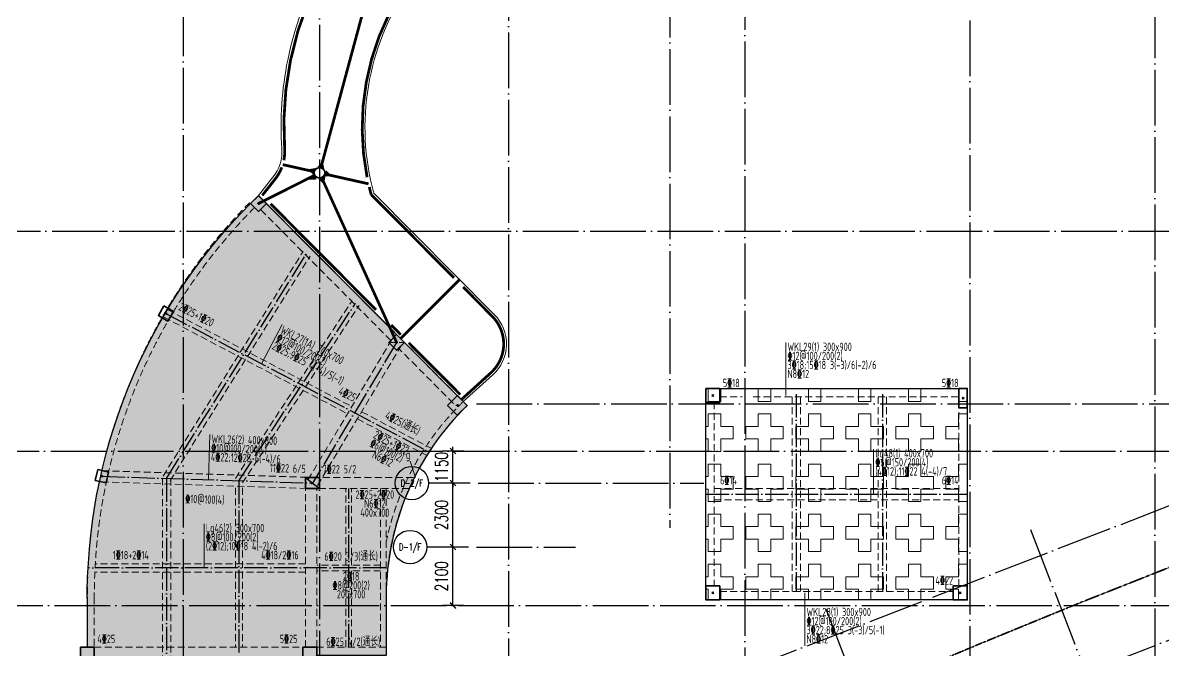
# Model space of a CAD drawing. Header units: millimetres. Extents: x 1089227 to 13101469, y 618865 to 10240562.
# Drawn here: x 3280706 to 3321728, y 4852804 to 4875354 of the extents above; entities that cross this region are included whole.
import ezdxf
from ezdxf.enums import TextEntityAlignment as Align

# ---------------------------------------------------------------- set-up
doc = ezdxf.new("R2010")
doc.units = ezdxf.units.MM
doc.header["$LTSCALE"] = 1000
doc.header["$PDMODE"] = 3
doc.header["$PDSIZE"] = 200
for name, pattern in [('A09-G-CTRL-用地红线+建筑退线_设计区$0$Controlline1', [12.799999999999999, 8, -1.6, 1.6, -1.6]), ('DOTE', [2.4200000000000004, 2, -0.2, 0.02, -0.2]), ('GB_DASHDOT3', [1.0675, 0.84, -0.105, 0.0175, -0.105]), ('HIDDEN', [0.375, 0.25, -0.125])]:
    doc.linetypes.add(name, pattern=pattern)
doc.layers.get('0').update_dxf_attribs({"linetype": 'CONTINUOUS'})
doc.layers.get('Defpoints').update_dxf_attribs({"linetype": 'CONTINUOUS'})
for name, color, linetype, lineweight in [('A09-G-CTRL-用地红线+建筑退线_设计区$0$Z-REDL-CTRL(建筑控制线)', 40, 'CONTINUOUS', 35), ('S-BEAM-DASH', 4, 'HIDDEN', 0), ('S-COLU', 30, 'CONTINUOUS', 0), ('S-SLAB-HATCH', 73, 'CONTINUOUS', 0), ('梁原位标注', 7, 'CONTINUOUS', 18), ('梁名称编号', 2, 'CONTINUOUS', 18), ('梁标注引线', 2, 'CONTINUOUS', 18), ('梁集中标注', 2, 'CONTINUOUS', 18)]:
    doc.layers.add(name, color=color, linetype=linetype, lineweight=lineweight)
for name, color, linetype in [('AXIS', 3, 'CONTINUOUS'), ('AXIS_TEXT', 7, 'CONTINUOUS'), ('DOTE', 1, 'DOTE'), ('PUB_DIM', 3, 'CONTINUOUS'), ('S-GRID-DE', 11, 'GB_DASHDOT3'), ('STPM_RBEAM_SIG', 2, 'CONTINUOUS'), ('STPM_RBEAM_THICK', 3, 'CONTINUOUS'), ('单形心', 4, 'CONTINUOUS'), ('降板范围', 7, 'CONTINUOUS')]:
    doc.layers.add(name, color=color, linetype=linetype)
doc.styles.add('_TCH_AXIS', font='COMPLEX', dxfattribs={"bigfont": 'AllInOneBig.shx'})
doc.styles.add('_TCH_DIM_T3', font='SIMPLEX', dxfattribs={"width": 0.7058823529411765, "bigfont": 'AllInOneBig.shx'})
doc.styles.add('COMPLEX', font='COMPLEX', dxfattribs={"bigfont": 'AllInOneBig.shx'})
doc.styles.add('Style 1', font='yjkeng.shx', dxfattribs={"width": 0.7, "height": 300, "bigfont": 'yjkchn.shx'})
doc.dimstyles.new('_TCH_ARCH&&150', dxfattribs={"dimtxt": 446.25, "dimasz": 150, "dimexe": 375, "dimexo": 450, "dimgap": 189.375, "dimtad": 1, "dimdec": 0, "dimzin": 0, "dimdsep": 46, "dimtxsty": '_TCH_DIM_T3', "dimblk": 'ARCHTICK', "dimcen": 0.09, "dimclrt": 7, "dimazin": 2, "dimtfac": 1, "dimtdec": 0, "dimtix": 1, "dimtmove": 2, "dimatfit": 3, "dimfxl": 0, "dimtolj": 1, "dimtzin": 0, "dimarcsym": 0})

# ---------------------------------------------------------------- blocks, each defined once
blk = doc.blocks.new('0323最综用地红线')
at = {"layer": 'A09-G-CTRL-用地红线+建筑退线_设计区$0$Z-REDL-CTRL(建筑控制线)', "linetype": 'A09-G-CTRL-用地红线+建筑退线_设计区$0$Controlline1', "ltscale": 0.0005, "flags": 128}
blk.add_lwpolyline([(8299567.093215616, 3686108.282333316), (8326626.071345838, 3675264.701116611), (8336400.445386032, 3687495.09449033), (8338982.67898412, 3690877.945131587), (8341712.356904473, 3688883.318211535), (8341723.503734514, 3688833.857688597), (8348491.686237419, 3681995.511745099), (8336495.293274839, 3657264.222515059), (8335815.404825329, 3655856.852219581), (8334921.31207266, 3653765.215568515), (8334408.082535523, 3652494.769084472), (8333554.380973475, 3650188.44844522), (8332762.381061722, 3647815.306005108), (8332296.281514066, 3646269.858583396), (8331865.984242821, 3644681.860952597), (8331459.720885061, 3643006.761179155), (8331062.759461192, 3641145.018208592), (8330736.598636917, 3639422.018944121), (8330292.710330297, 3636479.805248437), (8330016.929300602, 3634042.97707931), (8329760.660310352, 3630316.522796807), (8329732.381127472, 3627942.271141254), (8329763.057252809, 3625707.581072885), (8329928.33832519, 3622643.649241911), (8330113.022608265, 3620704.343704203), (8330324.752547091, 3618642.293338578), (8330652.693454684, 3615644.816191166), (8331571.697014747, 3606970.749864615), (8333150.616431344, 3600656.461908386), (8334419.781741403, 3595620.01031931), (8335099.155116553, 3592902.271848949), (8332161.887207123, 3588340.156958803), (8329462.184761038, 3587872.848112287), (8325134.79320927, 3587048.577428805), (8322509.766775178, 3586514.917590722), (8319524.683085377, 3585891.363979917), (8317926.196363418, 3585544.420633877), (8316578.084204761, 3585248.628358318), (8315534.906742402, 3585011.415251774), (8313299.550735274, 3584499.201774532), (8310791.315167504, 3583894.185977275), (8309251.031513101, 3583536.751752205), (8305739.795718898, 3582636.685002232), (8303918.33151557, 3582155.99132495), (8302103.552484466, 3581667.869902044), (8299703.371340921, 3581012.092592765), (8297226.877807559, 3580315.204628596), (8295056.006653248, 3579682.190365593), (8292997.737470317, 3579074.388334795), (8290642.814830927, 3578357.875615356), (8288572.283325966, 3577709.861031678), (8287590.605644056, 3577397.612891411), (8286161.346221207, 3576939.843686928), (8284503.08387851, 3576400.870583113), (8282623.713400322, 3575767.329120809), (8281086.11593048, 3575247.122003518), (8278146.172888153, 3574222.126995864), (8273894.176300137, 3572679.613708821), (8272470.530692287, 3572149.31682561), (8271088.879841806, 3571639.818242454), (8267887.753401484, 3570407.055361364), (8264331.194981564, 3568999.579160165), (8260702.431608967, 3567515.322565791), (8258549.454455587, 3566609.421738561), (8254947.269165111, 3565065.752374061), (8252184.535779869, 3563832.227339473), (8250834.401046311, 3563231.69634013), (8249176.009828395, 3562470.331946612), (8247994.321773401, 3561929.584294369), (8245505.133448753, 3560753.515431886), (8242980.130465874, 3559544.050589642), (8239800.857330593, 3558012.55615506), (8237959.030073505, 3557076.396117584), (8235838.324857459, 3555995.796814084), (8233384.113380876, 3554698.466140958), (8228449.726492155, 3552050.679836135), (8226177.936171644, 3550787.248203635), (8222141.398328939, 3548504.397308144), (8215629.389281142, 3544666.816968578), (8213710.477130046, 3543496.904743787), (8193656.548461433, 3531174.958731439), (8180322.029709456, 3522989.576904636), (8166408.32330324, 3514439.62460948), (8156991.327953783, 3508657.616485883), (8151138.069604708, 3505062.479060189), (8142685.350618959, 3507267.484605566), (8121170.549411217, 3545746.981619653), (8120724.270050891, 3546549.090152044), (8120232.617641913, 3547382.869809506), (8119271.970613617, 3548966.855575787), (8118108.402615755, 3550752.438236819), (8117067.317521801, 3552244.158747239), (8115806.191482066, 3553969.979561751), (8115672.150322764, 3554140.472888079), (8146430.595110897, 3575790.209937998), (8162145.917332578, 3587599.021763615), (8162295.486480026, 3588124.857475675), (8199863.46857093, 3615253.431720762), (8204214.912321947, 3618404.236077902), (8231584.37037266, 3638166.875597456), (8260590.431688452, 3655826.06599401), (8295375.504229994, 3680010.23527451)], close=True, dxfattribs=at)
blk = doc.blocks.new('_ArchTick')
at = {"color": 0, "linetype": 'ByBlock', "const_width": 0.3}
blk.add_lwpolyline([(-0.7071067811865476, -0.7071067811865476), (0.7071067811865476, 0.7071067811865476)], dxfattribs=at)
blk = doc.blocks.new('*D530')
at = {"layer": 'Defpoints', "color": 0, "transparency": 16777216}
for p in [(-93847.50024070032, 34750), (-93001.51779770292, 34750), (-93001.51779770292, 33600)]:
    blk.add_point(p, dxfattribs=at)
at = {"layer": 'PUB_DIM', "color": 0, "lineweight": -2, "transparency": 16777216}
for p, q in [((-93847.50024070032, 34750), (-93847.50024070032, 34900)), ((-93451.51779770292, 34750), (-94222.50024070032, 34750)), ((-93847.50024070032, 33600), (-93847.50024070032, 34750)), ((-93451.51779770292, 33600), (-94222.50024070032, 33600)), ((-93847.50024070032, 33600), (-93847.50024070032, 33450))]:
    blk.add_line(p, q, dxfattribs=at)
at = {"layer": 'PUB_DIM', "color": 0, "lineweight": -2, "transparency": 16777216, "xscale": 150, "yscale": 150, "zscale": 150}
for p, rotation in [((-93847.50024070032, 34750), 270), ((-93847.50024070032, 33600), 90)]:
    blk.add_blockref('_ArchTick', p, dxfattribs=dict(at, rotation=rotation))
at = {"layer": 'PUB_DIM', "color": 7, "transparency": 16777216, "insert": (-94260.00024070033, 34174.99999999999), "char_height": 446.25, "attachment_point": 5, "rotation": 90, "style": '_TCH_DIM_T3'}
blk.add_mtext('\\A1;1150', dxfattribs=at)
blk = doc.blocks.new('*D531')
at = {"layer": 'Defpoints', "color": 0, "transparency": 16777216}
for p in [(-93847.50024070032, 33600), (-93001.51779770292, 33600), (-93001.51779770292, 31300)]:
    blk.add_point(p, dxfattribs=at)
at = {"layer": 'PUB_DIM', "color": 0, "lineweight": -2, "transparency": 16777216}
for p, q in [((-93451.51779770292, 33600), (-94222.50024070032, 33600)), ((-93847.50024070033, 31300), (-93847.50024070032, 33600)), ((-93451.51779770292, 31300), (-94222.50024070033, 31300))]:
    blk.add_line(p, q, dxfattribs=at)
at = {"layer": 'PUB_DIM', "color": 0, "lineweight": -2, "transparency": 16777216, "xscale": 150, "yscale": 150, "zscale": 150}
for p, rotation in [((-93847.50024070032, 33600), 90), ((-93847.50024070033, 31300), 270)]:
    blk.add_blockref('_ArchTick', p, dxfattribs=dict(at, rotation=rotation))
at = {"layer": 'PUB_DIM', "color": 7, "transparency": 16777216, "insert": (-94260.00024070033, 32449.99999999999), "char_height": 446.25, "attachment_point": 5, "rotation": 90, "style": '_TCH_DIM_T3'}
blk.add_mtext('\\A1;2300', dxfattribs=at)
blk = doc.blocks.new('*D532')
at = {"layer": 'Defpoints', "color": 0, "transparency": 16777216}
for p in [(-93847.50024070032, 31300), (-93001.51779770292, 31300), (-93001.51779770292, 29200)]:
    blk.add_point(p, dxfattribs=at)
at = {"layer": 'PUB_DIM', "color": 0, "lineweight": -2, "transparency": 16777216}
for p, q in [((-93451.51779770292, 31300), (-94222.50024070032, 31300)), ((-93847.50024070032, 29200), (-93847.50024070032, 31300)), ((-93451.51779770292, 29200), (-94222.50024070032, 29200))]:
    blk.add_line(p, q, dxfattribs=at)
at = {"layer": 'PUB_DIM', "color": 0, "lineweight": -2, "transparency": 16777216, "xscale": 150, "yscale": 150, "zscale": 150}
for p, rotation in [((-93847.50024070032, 31300), 90), ((-93847.50024070032, 29200), 270)]:
    blk.add_blockref('_ArchTick', p, dxfattribs=dict(at, rotation=rotation))
at = {"layer": 'PUB_DIM', "color": 7, "transparency": 16777216, "insert": (-94260.00024070032, 30249.99999999999), "char_height": 446.25, "attachment_point": 5, "rotation": 90, "style": '_TCH_DIM_T3'}
blk.add_mtext('\\A1;2100', dxfattribs=at)
blk = doc.blocks.new('_AXISO')
blk.add_circle((0, 0), 0.5)
at = {"layer": 'AXIS_TEXT', "style": 'COMPLEX', "width": 1.041666666666667}
blk.add_attdef('A', text='', height=0.56, dxfattribs=at).set_placement((-0.25, -0.28), (0.25, -0.28), align=Align.FIT)
blk = doc.blocks.new('BANWANG_XINGXIN')
at = {"color": 0}
for points in [[(0.7071067811921239, 0.707106781177572), (-0.7071067811921239, -0.7071067811848479)], [(-0.7071067811921239, 0.707106781177572), (0.7071067811921239, -0.7071067811848479)]]:
    blk.add_lwpolyline(points, dxfattribs=at)
blk = doc.blocks.new('1F柱网-0808')
at = {"layer": 'S-COLU', "lineweight": 35}
for points in [[(83970.48979242053, 96623.0717832828), (84252.64791961387, 96339.54613848496), (83969.1222748151, 96057.38801129069), (83686.96414762177, 96340.91365608852)], [(80569.98793949932, 92660.84238306805), (80914.8407651633, 92458.16892987117), (80712.16731196642, 92113.31610420626), (80367.3144863015, 92315.98955740314)], [(88938.18965117913, 91631.29529387318), (89220.34777837247, 91347.76964907441), (88936.8221335737, 91065.61152188107), (88654.66400638036, 91349.1371666789)], [(91123.28668478038, 89435.6078913426), (91475.98434377275, 89081.20083534438), (91121.5772877736, 88728.50317635108), (90768.87962878123, 89082.9102323493)], [(100063.135861977, 89693.37481751945), (100563.135861977, 89693.37481751945), (100563.135861977, 89193.37481751945), (100063.135861977, 89193.37481751945)], [(109163.1358573977, 89693.37480869237), (109463.1358573977, 89693.37480869237), (109463.1358573977, 88993.37480869237), (109163.1358573977, 88993.37480869237)], [(78186.92302633356, 86775.0517914677), (78576.85177533701, 86685.85778549779), (78487.6577693671, 86295.92903649528), (78097.72902036272, 86385.12304246519)], [(85663.12521609478, 86493.37770890351), (86163.12521609478, 86493.37770890351), (86163.12521609478, 86093.37770890351), (85663.12521609478, 86093.37770890351)], [(100063.1251847167, 82593.37480869796), (100563.1251847167, 82593.37480869796), (100563.1251847167, 82093.37480869796), (100063.1251847167, 82093.37480869796)], [(108963.1251847185, 82593.37480869237), (109463.1251847185, 82593.37480869237), (109463.1251847185, 82093.37480869237), (108963.1251847185, 82093.37480869237)], [(77563.1251847148, 80393.37480452005), (78063.1251847148, 80393.37480452005), (78063.1251847148, 79893.37480452005), (77563.1251847148, 79893.37480452005)], [(85563.12518471573, 80393.37480869703), (86063.12518471573, 80393.37480869703), (86063.12518471573, 79893.37480869703), (85563.12518471573, 79893.37480869703)]]:
    blk.add_lwpolyline(points, close=True, dxfattribs=at)
at = {"layer": '单形心', "xscale": 49.99999999999999, "yscale": 49.99999999999999, "zscale": 49.99999999999999}
for p, rotation in [((83969.80603361875, 96340.22989728581), 314.8614900437124), ((80641.0776257338, 92387.07924363669), 329.5568204169557), ((88937.50589237642, 91348.4534078762), 314.8614900437124), ((91122.43198627792, 89082.05553384591), 314.8614900437124)]:
    blk.add_blockref('BANWANG_XINGXIN', p, dxfattribs=dict(at, rotation=rotation))
at = {"layer": '单形心', "xscale": 50, "yscale": 50, "zscale": 50}
for p in [(100313.1358619742, 89443.37481752224), (109313.1358573977, 89343.3748131115), (78337.29039784987, 86535.49041398242), (85913.12521609478, 86293.37770890351), (100313.1251847139, 82343.37480870076), (109213.1251847185, 82343.37480869237)]:
    blk.add_blockref('BANWANG_XINGXIN', p, dxfattribs=at)
blk = doc.blocks.new('2FJGBZ')
at = {"layer": 'S-SLAB-HATCH'}
h = blk.add_hatch(dxfattribs=at)
h.set_pattern_fill('ZIGZAG', color=256, scale=100)
h.set_pattern_definition([(0, (-6326317.142432513, 1683260.446538338), (317.5, 317.5), [317.5, -317.5]), (90, (-6325999.642432513, 1683260.446538338), (-317.5, 317.5), [317.5, -317.5])])
edge = h.paths.add_edge_path()
edge.add_line((77763.13871500734, 68321.79160367139), (77763.1251847716, 71093.37480499409))
edge.add_line((77763.1251847716, 71093.37480499409), (77563.1251847148, 71093.37480475754))
edge.add_line((77563.1251847148, 71093.37480475754), (77563.1251847148, 71593.37480428349))
edge.add_line((77563.1251847148, 71593.37480428349), (77763.1251847148, 71593.37480452005))
edge.add_line((77763.1251847148, 71593.37480452005), (77763.1251847148, 79893.37480452005))
edge.add_line((77763.1251847148, 79893.37480452005), (77562.86360115744, 79893.37480452005))
edge.add_line((77562.86360115744, 79893.37480452005), (77562.86360115744, 80393.37480452005))
edge.add_line((77562.86360115744, 80393.37480452005), (77813.1251847148, 80393.37480452005))
edge.add_line((77813.1251847148, 80393.37480452005), (77813.1251847148, 81893.37190979812))
edge.add_arc((97790.16162515432, 82189.2581168972), 19979.22755239051, 134.9017358295003, 180.8485638701061, ccw=False)
edge.add_line((83686.96414762177, 96340.91365608852), (83970.37592316885, 96622.95846325252))
edge.add_line((83970.37592316885, 96622.95846325252), (91475.97818943951, 89081.20701950695))
edge.add_arc((98163.5048496835, 82193.15204589628), 9600.43301892976, 134.1537312490391, 179.8089813593146)
edge.add_line((88563.12518471386, 82225.15891068894), (88563.12518430408, 80093.37190849055))
edge.add_line((88563.12518430408, 80093.37190849055), (86063.12518471386, 80093.37480869703))
edge.add_line((86063.12518471386, 80093.37480869703), (86063.12518471386, 71093.37480869796))
edge.add_arc((83921.81887526624, 71376.28382176533), 2159.91440121014, 291.702654041468, 352.4736819357785, ccw=False)
edge.add_line((84720.53318092693, 69369.47399557661), (78914.75827428605, 67124.43527422566))
edge.add_arc((78965.02696007211, 68325.27687910106), 1201.893298413127, 180.1661477376504, 267.602928714078, ccw=False)
h = blk.add_hatch(dxfattribs=at)
h.set_pattern_fill('十字花纹', color=256, scale=300)
h.set_pattern_definition([(90, (-2912287.719960631, 1620394.552045148), (-1800, 1.102182119232618e-13), [450, -1350]), (0, (-2912287.719960631, 1620844.552045148), (0, 1800), [450, -1350]), (90, (-2911837.719960631, 1620844.552045148), (-1800, 1.102182119232618e-13), [450, -1350]), (0, (-2911837.719960631, 1621294.552045148), (0, 1800), [450, -1350]), (270, (-2911387.719960631, 1621294.552045148), (1800, -3.306546357697854e-13), [450, -1350]), (0, (-2911387.719960631, 1620844.552045148), (0, 1800), [450, -1350]), (270, (-2910937.719960631, 1620844.552045148), (1800, -3.306546357697854e-13), [450, -1350]), (0, (-2911387.719960631, 1620394.552045148), (0, 1800), [450, -1350]), (270, (-2911387.719960631, 1620394.552045148), (1800, -3.306546357697854e-13), [450, -1350]), (0, (-2911837.719960631, 1619944.552045148), (0, 1800), [450, -1350]), (270, (-2911837.719960631, 1620394.552045148), (1800, -3.306546357697854e-13), [450, -1350]), (0, (-2912287.719960631, 1620394.552045148), (0, 1800), [450, -1350])])
h.paths.add_polyline_path([(109463.1251847176, 89693.3748086961), (100063.1244111517, 89693.71546419803), (100063.1251847167, 82093.37480869796), (109463.5240193289, 82093.71642575692)])
at = {"color": 2, "linetype": 'ByBlock'}
for radius in [200, 184]:
    blk.add_circle((86163.0122663118, 97443.31158189103), radius, dxfattribs=at)
at = {"layer": 'S-BEAM-DASH'}
for p, q in [((88725.54548272677, 91419.67663301434), (84040.00230172649, 96127.92603518255)), ((88938.18965117913, 91631.29529387318), (84252.64647017885, 96339.54469604045)), ((80535.85374090262, 86540.54511225969), (85570.58127525263, 94612.30896043964)), ((80790.39662852511, 86381.77509506233), (85825.12416287512, 94453.53894324228)), ((83137.80353390891, 86460.49652940687), (87336.01986509841, 92843.31783039961)), ((80710.87100169342, 92519.85305382591), (87325.1346302852, 89043.02439713292)), ((83388.44683551881, 86295.63921122346), (87586.66316670831, 92678.4605122162)), ((80571.28424977418, 92254.30543344747), (87170.8758294154, 88785.18923018966)), ((88765.86044334248, 91451.11896570865), (85741.49686198123, 86396.06029481534)), ((89109.11712019332, 91245.753793885), (86084.75353883207, 86190.69512299169)), ((88654.66400638036, 91349.1371666789), (89220.31355715543, 91347.73559291475)), ((100463.1251847167, 89693.3748086961), (109263.1251847176, 89693.3748086961)), ((100063.1244417205, 89393.3748086961), (100063.135861977, 89393.3748086961)), ((100063.1251847167, 89293.3748086961), (100063.1251847167, 82493.37480869796)), ((100363.1251847176, 89193.37481751945), (100363.1251847167, 82593.37480869796)), ((100563.135861977, 89393.3748086961), (101363.1251850622, 89393.3748086961)), ((101763.1251850622, 89393.3748086961), (109163.1358573977, 89393.3748086961)), ((103163.5232968498, 89393.37480869517), (103163.5232968498, 82393.71642575692)), ((103463.5232968498, 89393.37480869517), (103463.5232968498, 82393.71642575692)), ((106263.1251847167, 89393.37480869517), (106263.1251847167, 82393.71642575692)), ((106563.1251847167, 89393.37480869517), (106563.1251847167, 82393.71642575692)), ((87679.73815275636, 88856.62485851068), (90175.29302301165, 87544.82097912766)), ((109163.916991083, 82593.37480910309), (109163.1358573977, 88993.37480869237)), ((109463.922855786, 82493.39240476489), (109463.5240208926, 88993.37480869237)), ((87525.47935188748, 88598.78969156649), (90035.70627109241, 87279.27335874923)), ((78343.6788465213, 86735.38835725095), (85919.51364907809, 86493.27565217298)), ((78330.90194917843, 86335.59247071203), (85906.73675173521, 86093.47976563405)), ((80513.12518471293, 86465.95388635434), (80513.12518471293, 67742.50877217203)), ((80813.12518471386, 86456.3663209686), (80813.12518471293, 67858.51595936622)), ((89530.63381271623, 86493.37242919765), (86163.12571782246, 86493.37770890258)), ((83138.12518471386, 86115.78671798017), (83138.1251847148, 80393.37480869703)), ((83388.12518471386, 86115.78671798017), (83388.12518471573, 80393.37480869703)), ((85663.12518505845, 80393.37480869703), (85663.12518505845, 86093.37770890351)), ((86063.12518471386, 80393.37480869703), (86063.12518471386, 86093.37770890351)), ((89391.01413124334, 86093.37264809944), (86163.12521609478, 86093.37770890351)), ((87113.12518471386, 83343.3748086933), (87113.12949626707, 86093.37621945143)), ((87313.12518471386, 83343.3748086933), (87313.12949626707, 86093.37590588443)), ((88363.12518471293, 86093.37425966188), (88363.12518471386, 80393.37480869703)), ((88563.12518471386, 86093.37394609489), (88563.12518471386, 80793.37480844185)), ((100363.1251847176, 86093.56353446376), (109163.4897196582, 86094.10351937916)), ((100363.1251847176, 85693.56353371125), (109163.5385405123, 85694.10352162365)), ((85663.12518505659, 83393.37480869237), (78095.854001211, 83393.3748086933)), ((88363.12518471293, 83343.3748086933), (86063.12518471293, 83343.3748086933)), ((85663.12518505752, 83093.37480869424), (78085.37156846095, 83093.3748086933)), ((88363.12518471293, 83143.3748086933), (86063.12518471293, 83143.37480869424)), ((87113.12055959273, 80393.37496548053), (87113.12487114593, 83143.3748086933)), ((87313.12055959273, 80393.37465191353), (87313.12487114593, 83143.3748086933)), ((77813.1251847148, 82193.37190980185), (77813.1251847148, 80393.37480452005)), ((78063.1251847148, 82193.37190980185), (78063.12518454716, 80393.37480452005)), ((100463.1251847167, 82093.71642575692), (109263.1251847167, 82093.71642575692)), ((100563.1251847167, 82393.71642575692), (108963.1251847185, 82393.71642575692)), ((78063.1251847148, 80393.37480452005), (85563.12518471573, 80393.37480869703)), ((86063.12518471386, 80393.37480869703), (88563.12518434413, 80393.37480869703))]:
    blk.add_line(p, q, dxfattribs=at)
at = {"layer": 'S-BEAM-DASH', "linetype": 'Continuous'}
blk.add_lwpolyline([(83971.29820529837, 96624.09649993107), (84490.73708744999, 97282.51953485608, 0.1860864396549765), (84809.6271956088, 98313.47690711077, -0.06712124892979676), (85020.05497475807, 101494.3649089038, -0.3567487115909), (96709.00954234228, 111050.6257847399, -0.3881733823858325), (98113.45305893384, 110043.1382944565), (98113.45305893384, 109042.3834362831, -0.426200936172298), (97072.71102042496, 108043.2137378342), (95822.79134323634, 108011.1361165931, 0.4610985514977265), (88113.8627022598, 96712.55183599796), (92452.75745849404, 92352.62803789973, -0.4283157962061458), (92395.49917641189, 90181.86319935601), (91336.3737036679, 89221.48811733816), (83971.29820529837, 96624.09649993107)], format="xyb", dxfattribs=at)
at = {"layer": 'S-BEAM-DASH'}
for points in [[(83650.56972419377, 96375.22797986027, 0.1980158450556573), (77813.12521587312, 82193.2470933795, 0.1980158450556573)], [(83828.04321121797, 96199.15083369054, 0.1980158450556588), (78063.1251847148, 82193.37190980371, -0.0002496328633489166)], [(91477.46592232399, 89079.70917722303, 0.2037584165590769), (88563.12518470827, 82193.37190978695, 304.9385467953218)], [(91338.46412222274, 89223.50938434713, 0.1510122980792718), (88563.12518471386, 84174.58190834802, 0.1450195318105725)]]:
    blk.add_lwpolyline(points, format="xyb", dxfattribs=at)
for points in [[(90982.19749826379, 89152.08454873227), (89007.70339017734, 91136.15120902285)], [(91194.84188645892, 89363.70298878383), (89220.34777837247, 91347.76964907441)]]:
    blk.add_lwpolyline(points, dxfattribs=at)
at = {"layer": 'S-GRID-DE'}
for p, q in [((80663.12518471386, 86461.16010366101), (85697.85271906387, 94532.92395184096)), ((83263.12518471386, 86378.06787031516), (87461.34151590336, 92760.8891713079)), ((80641.0776257338, 92387.07924363669), (90105.49964705203, 87412.04716893844)), ((88937.4887817679, 91348.43637979683), (85913.12520040665, 86293.37770890351)), ((103313.5232968498, 89493.71594281029), (103313.5232968498, 82393.71642575692)), ((106413.1251847176, 89493.71594281029), (106413.1251847167, 82393.71642575692)), ((78337.29039784987, 86535.49041398149), (85913.12520040665, 86293.37770890351)), ((80663.12518471386, 86461.16010366101), (80663.12518471293, 67800.5123657696)), ((83263.12518471386, 86378.06787031516), (83263.1251847148, 80143.37480741646)), ((85663.12521609478, 86493.37770890351), (86163.12518471759, 86093.37770890351)), ((87213.12055959273, 80393.37480869703), (87213.12949626707, 86093.37606266793)), ((100063.1247979347, 85893.54512625001), (109463.7141891299, 85894.12194059137)), ((88563.12518471293, 83243.3748086933), (77838.76138381101, 83243.3748086933))]:
    blk.add_line(p, q, dxfattribs=at)
at = {"layer": 'STPM_RBEAM_SIG'}
for points in [[(85975.95933906734, 97495.34895556513, 249.9999999999999, 0, 0), (85735.4013575241, 97563.40670688823, 249.9999999999999, 0, 0)], [(86212.79947510269, 97627.05916156247, 250, 0, 0), (86281.79527711496, 97867.34977582842, 250, 0, 0)], [(86005.72977024037, 97315.58504041284, 250, 0, 0), (85786.09249274433, 97196.17203302123, 250, 0, 0)], [(86252.76858227327, 97257.38118600566, 250, 0, 0), (86333.57354856655, 97020.80021165963, 250, 0, 0)], [(86361.40697041713, 97417.74781770166, 250, 0, 0), (86600.64875168353, 97345.19873020332, 250, 0, 0)]]:
    blk.add_lwpolyline(points, format="xyseb", dxfattribs=at)
at = {"layer": 'STPM_RBEAM_THICK', "const_width": 100}
for points in [[(84881.39413441159, 97894.67406612635, 0.06694179756315849), (84909.39619401097, 98320.2700623339, -0.06712124892979585), (85118.0596657237, 101474.4882756695, -0.09363216005759249), (86774.55035288166, 105541.0811133785, -0.09773618217375481)], [(89075.217958197, 103880.3013183661, 0.1910710286114662), (87876.48239584547, 97283.73046642449)], [(84104.72572966665, 96631.77118075732), (84569.24674530793, 97220.58219859563, 0.07895328003630434), (84807.08307520859, 97641.95481158979, 0.09225139231026441)], [(87955.25460009277, 96934.81616966799, 0.01761068528569877), (88024.36086612195, 96660.72297555208), (91004.2061762698, 93666.43544099107)], [(91328.03914700635, 93341.03296984453), (92381.87604729086, 92282.08850610442, -0.4283310075539356), (92328.38159058802, 90255.99305315409), (91265.7672440894, 89292.45439183898)]]:
    blk.add_lwpolyline(points, format="xyb", dxfattribs=at)
for points in [[(86215.19407134037, 97636.38426049706), (88110.83046128228, 104650.2389032859)], [(85967.83677607309, 97486.97538852878), (84841.63996930607, 97738.77753053512)], [(85984.3593861442, 97353.40525059216), (83969.80603361875, 96340.22989728581)], [(86245.96452967264, 97261.3255329663), (88937.4887817679, 91348.43637979683)], [(87926.77029729448, 97048.98475161009), (86358.19850880466, 97399.69586520828)], [(88197.81099775247, 92517.82729479112), (84405.16588669177, 96329.79996194877)], [(89079.55016768817, 91489.81256685313), (91205.7110507302, 93605.71842519939)], [(89084.7557167057, 91626.36265021563), (88742.32089264318, 91970.54254350625)], [(91228.13702899776, 89472.05853303708), (89372.61109302752, 91337.04034493864)]]:
    blk.add_lwpolyline(points, dxfattribs=at)
at = {"layer": '降板范围'}
blk.add_lwpolyline([(77763.13871500734, 68321.79160367139), (77763.1251847716, 71093.37480499409), (77563.1251847148, 71093.37480475754), (77563.1251847148, 71593.37480428349), (77763.1251847148, 71593.37480452005), (77763.1251847148, 79893.37480452005), (77562.86360115744, 79893.37480452005), (77562.86360115744, 80393.37480452005), (77813.1251847148, 80393.37480452005), (77813.1251847148, 81893.37190979812, -0.2032107009780357), (83686.96414762177, 96340.91365608852), (83970.37592316885, 96622.95846325252), (91475.97818943951, 89081.20701950695, 0.2018862569620874), (88563.12518471386, 82225.15891068894), (88563.12518430408, 80093.37190849055), (86063.12518471386, 80093.37480869703), (86063.12518471386, 71093.37480869796, -0.2715582451004115), (84720.53318092693, 69369.47399557661), (78914.75827428605, 67124.43527422566, -0.4011703925682881), (77763.13871500734, 68321.79160367139), (77763.13871500734, 68321.79160367139)], format="xyb", dxfattribs=at)
blk.add_lwpolyline([(100063.1251847167, 82093.37480869796), (100063.1244111517, 89693.71544380207), (109463.1358573977, 89693.37480869237), (109463.5240480537, 89294.19275838137), (109463.1358573977, 88993.37480869237), (109463.1251847185, 82593.37480869237), (109463.5240190635, 82468.4425510671), (109463.5240190635, 82093.37480869237), (100063.5232871659, 82093.37484830804)], dxfattribs=at)
blk.add_blockref('1F柱网-0808', (0, 0))
blk = doc.blocks.new('裙房轴网260428')
at = {"layer": 'AXIS'}
for p, q in [((-93227.80677755363, 33600), (-94727.80677755363, 33600)), ((-93290.47310238518, 31300), (-94790.47310238518, 31300))]:
    blk.add_line(p, q, dxfattribs=at)
at = {"layer": 'DOTE', "color": 16, "linetype": 'DOTE'}
for p, q in [((-75250.00000000373, 137349.7018559016), (-75250, -1000.000000001863)), ((-68600.00000000373, 130728.3976386087), (-68600, -1000.000000001863)), ((-83350.00000000373, 124490.1882845806), (-83350, -1000.000000001863)), ((-86050.0000000028, 90340.26378509728), (-86050.00000000093, 31991.67280020285)), ((-91850.0000000028, 88511.23465202376), (-91850, -1000.000000001863)), ((-98650.0000000028, 86366.85566835571), (-98650, -1000.000000001863)), ((-103550.0000000019, 84821.64140070882), (-103550, -1000.000000001863)), ((-110690.0127606057, 42650), (-1866.047384714708, 42650.00000000186)), ((-103674.5188251343, 19022.9479243625), (-55733.9665999338, 37561.10997841693)), ((-92999.45727292448, 36450), (-43972.09242814407, 36450)), ((-110738.6700072922, 34750), (-43972.09242814407, 34750)), ((-102051.5279838257, 14825.81786573585), (-54110.97575862519, 33363.97991979029)), ((-92938.85147287138, 33600), (-84823.91403082572, 33600)), ((-73069.69057955779, 31929.70925548114), (-64630.13820476085, 10104.63295062259)), ((-93001.51779770292, 31300), (-89438.82981037535, 31300)), ((-163840.0127606038, 29200), (-43972.09242814407, 29200)), ((-80437.98557136953, 29080.45866740867), (-71998.43319657259, 7255.382362548728))]:
    blk.add_line(p, q, dxfattribs=at)
at = {"layer": 'AXIS'}
ref = blk.add_blockref('_AXISO', (-95327.80677755363, 33600), dxfattribs=dict(at, xscale=1200, yscale=1200, zscale=1200))
ref.add_attrib('A', 'D-2/F', dxfattribs={"layer": 'AXIS_TEXT', "height": 242.7638572259141, "style": '_TCH_AXIS', "width": 0.6562499999995958}).set_placement((-95729.8844160838, 33478.61807138706), (-94925.72913902346, 33478.61807138706), align=Align.FIT)
ref = blk.add_blockref('_AXISO', (-95390.47310238518, 31300), dxfattribs=dict(at, xscale=1200, yscale=1200, zscale=1200))
ref.add_attrib('A', 'D-1/F', dxfattribs={"layer": 'AXIS_TEXT', "height": 253.7091261911855, "style": '_TCH_AXIS', "width": 0.656249999999453}).set_placement((-95790.85781715531, 31173.14543690439), (-94990.08838761505, 31173.14543690439), align=Align.FIT)
at = {"layer": 'PUB_DIM'}
for p1, p2, picture, middle in [((-93001.51779770292, 33600), (-93001.51779770292, 34750), '*D530', (-94260.00024070033, 34174.99999999999)), ((-93001.51779770292, 31300), (-93001.51779770292, 33600), '*D531', (-94260.00024070033, 32449.99999999999)), ((-93001.51779770292, 29200), (-93001.51779770292, 31300), '*D532', (-94260.00024070032, 30249.99999999999))]:
    dim = blk.add_aligned_dim(p1=p1, p2=p2, distance=845.982442997396, dimstyle='_TCH_ARCH&&150', dxfattribs=at)
    dim.commit()
    dim.dimension.update_dxf_attribs({"geometry": picture, "text_midpoint": middle})
blk = doc.blocks.new('04地块地下轴网260428')
blk.add_blockref('裙房轴网260428', (0, 0))

msp = doc.modelspace()

# ---------------------------------------------------------------- linework, layer by layer
at = {"layer": '梁原位标注', "lineweight": 18}
msp.add_line((3294834.642739131, 4859009.823586064), (3294643.526282943, 4859598.019556957), dxfattribs=at)
at = {"layer": '梁标注引线', "color": 6, "lineweight": 18}
for p, q in [((3289302.23609138, 4863118.631139592), (3290034.171743344, 4864511.053901621)), ((3308153.096139535, 4861959.820694683), (3308153.096139535, 4863857.89759898)), ((3287385.9680155, 4858931.03475482), (3287437.81273297, 4860553.28342951)), ((3308837.311833853, 4854859.831363123), (3308837.311833853, 4852961.754458826))]:
    msp.add_line(p, q, dxfattribs=at)
at = {"layer": '梁标注引线', "color": 3, "lineweight": 18}
for p, q in [((3311313.025890279, 4858409.826028903), (3311313.025890279, 4860032.9029332)), ((3287231.330528509, 4855771.965986037), (3287231.330528509, 4857345.042890334))]:
    msp.add_line(p, q, dxfattribs=at)

# ---------------------------------------------------------------- block references
for name, p in [('2FJGBZ', (3205215.019955604, 4772518.421466112)), ('0323最综用地红线', (-4945553.145785664, 1285525.343427459)), ('04地块地下轴网260428', (3390028.145140325, 4825211.796274809))]:
    msp.add_blockref(name, p)

# ---------------------------------------------------------------- texts
at = {"layer": '梁原位标注', "style": 'Style 1', "width": 0.7}
msp.add_text('2%%13325+1%%13320', height=300, rotation=-27.72893903013472, dxfattribs=at).set_placement((3286241.410314932, 4864964.818756051), align=Align.BOTTOM_LEFT)
for s, p in [('5%%13318', (3305888.740354542, 4862169.820694683)), ('7%%13322 5/2', (3291488.729684664, 4859069.823586064)), ('6%%13314', (3305788.740360553, 4858669.826028903)), ('1%%13318+2%%13314', (3283943.750331486, 4855981.965986037)), ('4%%13325', (3283388.729684729, 4852969.820681762))]:
    msp.add_text(s, height=300, dxfattribs=at).set_placement(p, align=Align.BOTTOM_LEFT)
for s, p in [('5%%13318', (3314368.740555568, 4862169.820694683)), ('g', (3294643.526282943, 4859598.019556957)), ('6%%13314', (3314368.740555568, 4858669.826028903)), ('4%%13318/2%%13316', (3290629.402775123, 4855981.965986931)), ('4%%13322', (3314168.74056759, 4855069.831363123)), ('5%%13325', (3290585.652881047, 4852969.82068552))]:
    msp.add_text(s, height=300, dxfattribs=at).set_placement(p, align=Align.BOTTOM_RIGHT)
for s, rotation, p in [('4%%13325', -27.72893903013472, (3292558.483547973, 4861644.210072098)), ('11%%13322 6/5', -1.830467005344734, (3290877.193032946, 4859079.593002531))]:
    msp.add_text(s, height=300, rotation=rotation, dxfattribs=at).set_placement(p, align=Align.BOTTOM_RIGHT)
msp.add_text('4%%13325(通长)', height=300, rotation=-27.72893903013472, dxfattribs=at).set_placement((3294260.823794868, 4860749.364374043), align=Align.BOTTOM_CENTER)
for s, rotation, p in [('%%1326@100(2)', -27.72893903013472, (3293874.464930679, 4860110.799294744)), ('2%%13325+1%%13322', -27.72893903013472, (3294025.683936621, 4860398.475930471)), ('N6%%13312', -27.72893903013472, (3293723.245924736, 4859823.122659017)), ('%%13210@100(4)', -1.830467005344734, (3287259.431845408, 4858374.792761871))]:
    msp.add_text(s, height=300, rotation=rotation, dxfattribs=at).set_placement(p, align=Align.TOP_CENTER)
for s, p in [('2%%13325+2%%13320', (3293369.998583617, 4858549.823586064)), ('400x700', (3293369.998583617, 4857899.823479907)), ('N6%%13312', (3293369.998583617, 4858224.823532986)), ('2%%13318', (3292516.249765949, 4855611.965986037)), ('%%1328@200(2)', (3292516.249765949, 4855286.965932958)), ('200x700', (3292516.249765949, 4854961.965879879))]:
    msp.add_text(s, height=300, dxfattribs=at).set_placement(p, align=Align.TOP_CENTER)
for s, p in [('6%%13320 3/3(通长)', (3292516.249765949, 4855931.965986037)), ('6%%13325 4/2(通长)', (3292591.249711812, 4852869.820683332))]:
    msp.add_text(s, height=300, dxfattribs=at).set_placement(p, align=Align.BOTTOM_CENTER)
at = {"layer": '梁名称编号', "color": 6, "style": 'Style 1', "width": 0.7}
for s, rotation, p in [('WKL27(1A) 300x700', -27.72893903013472, (3290087.281267419, 4864483.136551238)), ('WKL26(2) 400x800', -1.830467005344734, (3287497.782115951, 4860551.366894908))]:
    msp.add_text(s, height=300, rotation=rotation, dxfattribs=at).set_placement(p, align=Align.TOP_LEFT)
msp.add_text('WKL29(1) 300x900', height=300, dxfattribs=at).set_placement((3308213.096139535, 4863857.89759898), align=Align.TOP_LEFT)
at = {"layer": '梁名称编号', "color": 3, "style": 'Style 1', "width": 0.7}
for s, p in [('Lg48(1) 400x700', (3311373.025890279, 4860032.9029332)), ('Lg46(2) 300x700', (3287291.330528509, 4857345.042890334))]:
    msp.add_text(s, height=300, dxfattribs=at).set_placement(p, align=Align.TOP_LEFT)
at = {"layer": '梁名称编号', "color": 6, "style": 'Style 1', "width": 0.7}
msp.add_text('WKL28(1) 300x900', height=300, dxfattribs=at).set_placement((3308897.311833853, 4853936.754618064), align=Align.BOTTOM_LEFT)
at = {"layer": '梁集中标注', "color": 6, "style": 'Style 1', "width": 0.7}
for s, rotation, p in [('%%13212@100/200(2)', -27.72893903013472, (3289936.062261477, 4864195.45991551)), ('2%%13325;9%%13325 4(-4)/5(-1)', -27.72893903013472, (3289784.843255535, 4863907.783279784)), ('4%%13322;12%%13325 6(-4)/6', -1.830467005344734, (3287477.019654376, 4859901.698473177)), ('%%13210@100/200(4)', -1.830467005344734, (3287487.400885164, 4860226.532684042))]:
    msp.add_text(s, height=300, rotation=rotation, dxfattribs=at).set_placement(p, align=Align.TOP_LEFT)
for s, p in [('%%13212@100/200(2)', (3308213.096139535, 4863532.897545901)), ('3%%13318;15%%13318 3(-3)/6(-2)/6', (3308213.096139535, 4863207.897492822)), ('N8%%13312', (3308213.096139535, 4862882.897439742))]:
    msp.add_text(s, height=300, dxfattribs=at).set_placement(p, align=Align.TOP_LEFT)
at = {"layer": '梁集中标注', "color": 3, "style": 'Style 1', "width": 0.7}
for s, p in [('%%1326@150/200(4)', (3311373.025890279, 4859707.902880121)), ('(4%%13312);11%%13322 4(-4)/7', (3311373.025890279, 4859382.902827042)), ('%%1328@100/200(2)', (3287291.330528509, 4857020.042837255)), ('(2%%13312);10%%13318 4(-2)/6', (3287291.330528509, 4856695.042784176))]:
    msp.add_text(s, height=300, dxfattribs=at).set_placement(p, align=Align.TOP_LEFT)
at = {"layer": '梁集中标注', "color": 6, "style": 'Style 1', "width": 0.7}
for s, p in [('%%13212@100/200(2)', (3308897.311833853, 4853611.754564984)), ('3%%13322;8%%13325 3(-3)/5(-1)', (3308897.311833853, 4853286.754511906)), ('N8%%13312', (3308897.311833853, 4852961.754458826))]:
    msp.add_text(s, height=300, dxfattribs=at).set_placement(p, align=Align.BOTTOM_LEFT)

doc.saveas('drawing.dxf')
